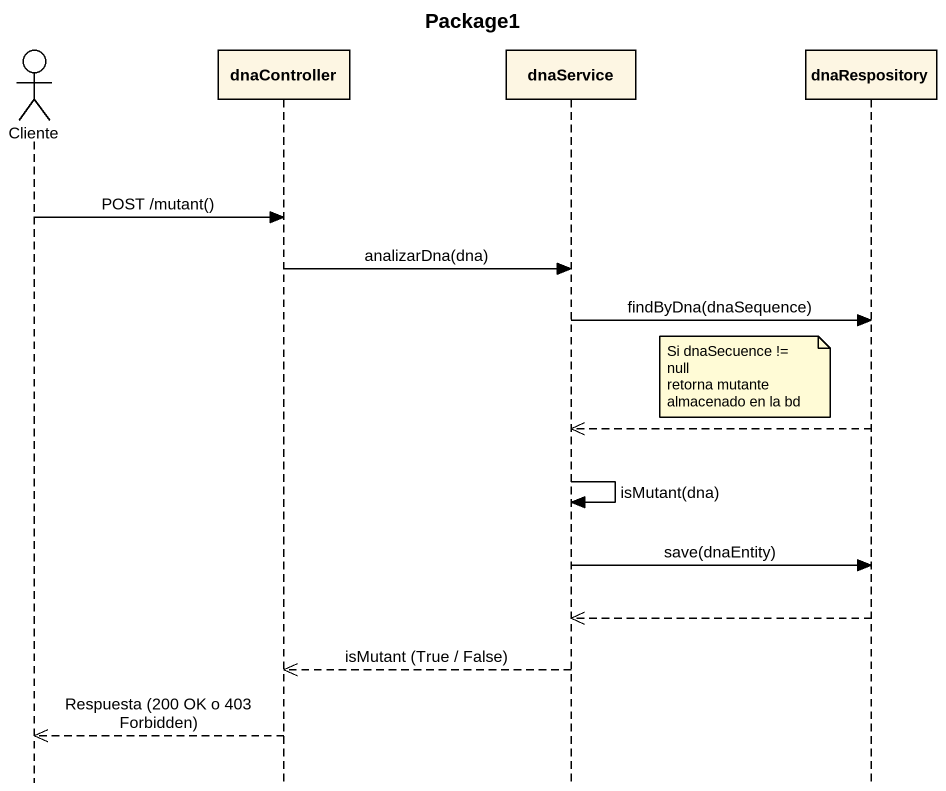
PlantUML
@startuml
title Package1
hide footbox
actor Cliente
participant dnaController
participant dnaService
participant dnaRespository

Cliente -> dnaController : POST /mutant()
dnaController -> dnaService : analizarDna(dna)
dnaService -> dnaRespository : findByDna(dnaSequence)
note left of dnaRespository
  Si dnaSecuence != null
  retorna mutante almacenado en la bd
end note
dnaRespository -->> dnaService
dnaService -> dnaService : isMutant(dna)
dnaService -> dnaRespository : save(dnaEntity)
dnaRespository -->> dnaService
dnaService -->> dnaController : isMutant (True / False)
dnaController -->> Cliente : Respuesta (200 OK o 403 Forbidden)
@enduml
